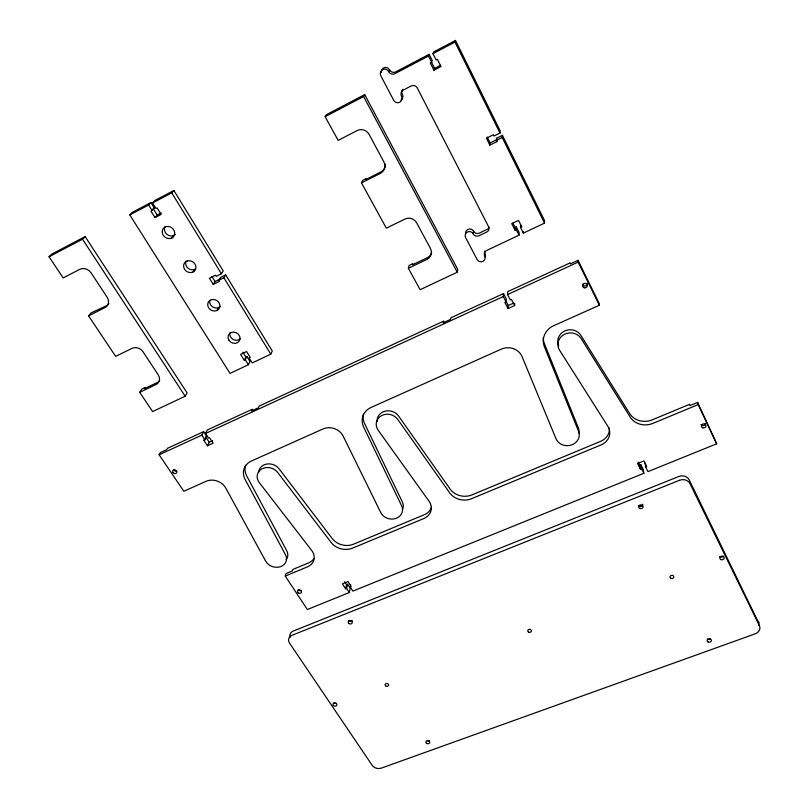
<?xml version="1.0" encoding="UTF-8"?>
<svg xmlns="http://www.w3.org/2000/svg" width="809" height="809" viewBox="0 0 809 809"><rect width="100%" height="100%" fill="white"/><g stroke="black" fill="none" stroke-linecap="round" stroke-linejoin="round"><path stroke-width="1.21" d="M381.342 72.476A4.611 4.429 65.3 0 1 389.665 69.867A4.621 4.439 67.4 0 0 395.722 71.89L429.134 54.314L432.269 60.523L431.601 62.273L430.307 62.95L433.968 70.201L440.986 66.54L437.325 59.269L436.122 59.906L432.967 53.647L433.634 51.948L455.497 40.45L500.215 130.896L499.982 133.04L493.996 136.023L493.359 134.739L486.401 138.218L489.86 145.124L496.807 141.666L496.473 138.299L502.409 135.336L544.518 220.503L544.548 223.112L523.362 233.123L523.423 231.354M523.362 233.123L520.551 227.541L520.662 224.912M429.134 54.314L428.446 56.033L394.832 73.7A4.652 4.47 66.9 0 1 388.735 71.657A4.642 4.45 64.8 0 0 382.647 69.614A4.642 4.45 64.8 0 0 380.857 75.813L393.659 100.245A4.561 4.419 60.4 0 0 399.686 102.247A4.561 4.419 60.4 0 0 401.507 96.18L401.335 95.806A4.571 4.439 62.7 0 1 402.993 90.254L411.215 85.956A4.581 4.45 65.3 0 1 417.282 87.979L488.697 226.894A4.298 4.146 3.9 0 1 486.947 231.94L478.958 235.763A4.288 4.136 6.1 0 1 473.214 233.892A4.278 4.116 8.1 0 0 467.471 232.011A4.278 4.116 8.1 0 0 465.59 237.533L477.28 259.82A4.247 4.055 5 0 0 482.457 261.479L483.115 261.176A4.247 4.055 5 0 0 484.854 256.251L484.54 255.614A4.257 4.065 3.2 0 1 486.28 250.648L519.004 235.176L519.125 232.517L516.324 226.965L515.171 227.521L515.02 230.16L516.182 229.604L516.324 226.965M204.768 438.569L203.868 440.329L207.458 445.789L213.141 443.19L209.551 437.72L208.58 438.175L205.496 433.472L207.276 429.983L252.388 409.212L251.609 410.911L258.364 407.807L259.123 406.108L443.453 321.224L443.18 322.761L450.603 319.343L450.856 317.816L503.501 293.576L506.262 298.855L506.07 301.838L504.856 302.394L508.072 308.563L514.645 305.559L514.736 303.557M508.072 308.563L508.254 305.549L506.121 301.454M514.645 305.559L511.43 299.381L510.297 299.896L507.536 294.577L507.718 291.634L570.224 262.844L570.294 263.906L578.051 260.336L599.125 303.365L599.338 305.256L553.74 325.673A18.213 16.767 -5.2 0 0 544.417 346.798L578.577 431.369A11.983 10.628 -2.5 0 1 571.366 445.021A11.983 10.628 -2.5 0 1 556.046 438.812L522.108 356.698A15.068 13.814 1.7 0 0 501.368 349.114L371.058 407.453A17.363 15.452 14.1 0 0 363.635 427.021L401.638 505.807A11.427 9.839 11.3 0 1 395.722 518.478A11.427 9.839 11.3 0 1 380.776 512.623L343.158 436.102A14.451 12.671 17.2 0 0 323.003 428.962L251.417 461.009A16.959 14.491 20.3 0 0 245.167 479.585L285.456 554.681A11.154 9.263 16.8 0 1 280.339 566.735A11.154 9.263 16.8 0 1 265.645 561.112L225.853 488.161A14.137 11.872 21.9 0 0 206.103 481.294L183.835 491.265L159.13 454.789L160.384 452.565L166.735 449.642L167.473 448.317L203.635 431.662L206.7 436.344L204.92 439.843L203.868 440.329M506.07 301.838L503.299 296.529L503.501 293.576M544.548 223.112L502.187 137.51L502.409 135.336M496.807 141.666L496.473 138.299M489.86 145.124L490.153 142.91L487.21 137.024M473.214 233.892L473.599 231.232A4.257 4.116 6 0 0 479.312 233.103L487.251 229.291A4.267 4.126 3.8 0 0 489.071 227.096M457.267 272.218L457.742 269.387L364.707 94.602L326.452 114.656L325.147 116.688L338.162 140.382L357.214 130.532A8.96 8.575 47.8 0 1 369.147 134.476L383.85 161.82A8.828 8.474 40.6 0 1 380.392 173.369L361.492 182.885L386.338 228.158L405.076 218.996A8.575 8.211 23.3 0 1 416.615 222.758L430.489 248.555A8.484 8.08 17.6 0 1 426.94 259.406L408.363 268.264L420.124 289.693L457.267 272.218L363.625 96.534L364.707 94.602M640.94 464.851L641.497 468.573L640.313 469.048L639.767 465.327L640.94 464.851L643.307 469.544L643.873 473.285L352.876 591.096L350.186 586.889L350.661 584.846M313.761 558.756A13.672 11.437 15.7 0 1 308.644 562.872L292.828 569.455L292.352 570.952L286.073 573.571L285.264 576.089L307.349 609.531L349.286 592.552L350.246 588.456L347.567 584.27L346.545 584.685L345.564 588.77L346.596 588.345L347.567 584.27M408.363 268.264L409.121 265.463L412.802 263.704L412.529 264.755L427.344 257.677A8.454 8.06 17.7 0 0 431.652 252.368M499.982 133.04L454.971 42.088L455.497 40.45M433.968 70.201L434.625 68.401L440.602 65.286M361.492 182.885L362.553 180.498L366.295 178.617L365.911 179.507L380.988 171.912A8.788 8.444 40.9 0 0 385.468 164.015M270.782 354.16L272.279 350.995L225.66 274.918L220.473 277.497L218.642 280.329L219.3 281.39L213.232 284.394L209.42 278.245L215.497 275.212L216.195 276.354L221.413 273.755L223.233 270.954L173.915 190.479L154.822 200.501L152.567 202.958L156.026 208.51L157.077 207.964L161.092 214.415L154.994 217.601L150.97 211.159L154.347 208.075L150.909 202.563L132.17 212.403L129.794 214.921L230.039 373.394L248.403 364.728L250.001 361.522L246.907 356.557L245.896 357.032L244.267 360.227L240.627 354.393L246.573 351.561L250.214 357.416L249.111 357.932L252.226 362.928L270.782 354.16L223.86 277.74L225.66 274.918M207.458 445.789L209.228 442.26L212.615 440.703M244.267 360.227L245.289 359.742L246.907 356.557M159.13 454.789L201.835 435.151L203.635 431.662M388.735 71.657L389.665 69.867M185.17 396.218L187.091 392.891L85.127 236.582L51.827 254.077L49.046 256.777L63.183 277.902L79.788 269.306A8.565 7.311 37.8 0 1 91.114 272.896L107.172 297.297A8.454 7.23 35.9 0 1 105.079 307.541L88.575 315.864L115.677 356.375L132.059 348.345A8.211 7.028 31.6 0 1 143.041 351.784L158.261 374.891A8.12 6.937 29.8 0 1 156.016 384.558L139.735 392.335L152.608 411.579L185.17 396.218L82.518 239.201L85.127 236.582M217.004 310.393L218.814 307.43M213.232 284.394L215.083 281.552L220.109 279.044M139.735 392.335L141.899 389.038L145.124 387.491L144.326 388.724L157.32 382.505A8.09 6.927 29.9 0 0 159.666 380.584M193.048 271.945L195.636 268.861M171.862 237.967L171.902 237.957A6.523 5.774 39.3 0 0 174.077 230.525A6.523 5.774 39.3 0 0 166.492 226.56L165.036 227.076A6.523 5.774 39.3 0 0 162.872 234.509A6.523 5.774 39.3 0 0 170.436 238.473L171.862 237.967L174.016 235.328A6.482 5.744 39.5 0 0 175.24 234.448M88.575 315.864L91.083 312.901L106.596 305.711A8.424 7.21 36 0 0 108.962 303.658M154.994 217.601L157.219 215.073L161.264 212.969M152.567 202.958L171.761 192.886L173.915 190.479M129.794 214.921L148.634 205.021L150.909 202.563M432.967 53.647L454.971 42.088M49.046 256.777L82.518 239.201M325.147 116.688L363.625 96.534M154.347 208.075L153.225 208.661L157.219 215.073M490.153 142.91L497.06 139.482M496.21 140.483L502.187 137.51M218.642 280.329L223.86 277.74M195.009 269.164L194.281 269.518A6.361 5.653 36.1 0 1 187.577 267.739A6.361 5.653 36.1 0 1 186.009 261.226M520.551 227.541L521.805 226.945L518.508 220.402L511.723 223.638L515.02 230.16M205.496 433.472L503.299 296.529M507.536 294.577L578.192 262.096L578.051 260.336M206.7 436.344L205.658 436.82L209.228 442.26M508.254 305.549L513.695 303.062M645.046 463.173L645.622 466.894L647.999 471.617L716.683 443.807L697.611 402.407L690.006 405.572L689.693 404.267L652.347 419.81A17.889 15.867 -9.7 0 1 629.685 413.591L580.852 335.32A12.357 11.356 -6.2 0 0 564.672 331.012A12.357 11.356 -6.2 0 0 558.746 345.716M285.264 576.089L307.46 566.866A13.743 11.468 15.6 0 0 311.748 550.514L259.335 482.69A11.548 9.87 19.7 0 1 261.833 468.876A11.548 9.87 19.7 0 1 277.74 472.517L331.093 542.414A16.544 14.006 13.7 0 0 352.593 548.118L423.845 518.529A14.107 12.175 9.5 0 0 429.124 501.337L378.187 430.236A11.832 10.527 13.3 0 1 381.474 415.695A11.832 10.527 13.3 0 1 397.795 419.466L449.602 492.762A17.009 14.845 6.3 0 0 471.617 498.678L601.026 444.93A14.825 13.126 -4.8 0 0 607.923 426.434L559.545 350.186A12.428 11.407 -6.1 0 1 564.126 334.501A12.428 11.407 -6.1 0 1 581.084 338.486L630.191 417.11A17.99 15.937 -9.6 0 0 652.974 423.36L698.167 404.581L697.611 402.407M645.622 466.894L646.735 466.449L643.954 460.918L637.532 463.537L640.313 469.048M350.186 586.889L351.146 586.495L348.001 581.57L342.409 583.845L345.564 588.77M640.324 506.606L642.659 505.676M173.975 235.338L172.56 235.844A6.482 5.744 39.5 0 1 165.936 233.316A6.482 5.744 39.5 0 1 165.066 226.591M348.962 620.22L349.235 620.614A2.043 1.669 11.9 0 0 352.441 620.786M201.835 435.151L204.92 439.843M344.664 581.742L346.545 584.685M346.596 588.345L349.286 592.552M242.872 352.198L245.896 357.032M148.634 205.021L152.092 210.573M245.289 359.742L248.403 364.728M211.928 276.445L215.083 281.552M171.761 192.886L221.413 273.755M428.446 56.033L431.601 62.273M512.977 223.193L515.171 227.521M431.5 62.232L434.625 68.401M516.182 229.604L519.004 235.176M641.497 468.573L643.873 473.285M638.099 462.03L639.767 465.327M578.192 262.096L599.338 305.256M698.167 404.581L716.683 443.807M443.453 321.224L444.242 323.59M290.037 637.401A7.16 5.784 14.2 0 1 293.262 631.071L678.761 476.501A7.969 6.826 -8.8 0 1 689.157 479.788L758.741 623.021L758.326 621.403A7.594 6.098 -7.7 0 1 758.518 625.327M336.311 703.314A1.962 1.547 11.6 0 1 334.006 702.697M723.337 556.177A2.194 1.82 -8.4 0 1 719.545 556.41M710.565 638.534A2.114 1.699 -5.7 0 1 707.268 639.07M642.74 504.189A2.205 1.891 -5.7 0 1 638.685 505.403M429.306 740.65A1.942 1.517 7.4 0 1 427.385 740.741M484.571 251.114A4.227 4.045 3.1 0 0 484.864 252.853L485.167 253.48A4.217 4.035 4.9 0 1 484.945 256.888M465.59 233.498A4.247 4.096 8.1 0 1 473.599 231.232M402.295 90.062A4.551 4.409 63.4 0 0 402.184 93.874L402.366 94.249A4.541 4.389 61.1 0 1 401.76 99.345M402.488 89.728A4.551 4.409 63.4 0 1 402.7 89.405M401.203 99.871A4.541 4.389 61.1 0 1 400.89 100.083M286.174 559.676A11.093 9.233 16.9 0 0 286.75 550.727L246.715 475.914A16.868 14.441 20.3 0 1 245.623 465.236M402.599 509.266A11.366 9.799 11.3 0 0 402.366 501.995L364.586 423.532A17.272 15.391 14.2 0 1 363.443 414.117M578.9 433.058A11.913 10.588 -2.6 0 0 578.354 427.809L544.386 343.613A18.111 16.696 -5.4 0 1 543.264 337.565M176.584 471.303A2.174 1.82 24.4 0 1 173.915 469.776M587.152 283.332A2.387 2.235 -11.9 0 1 585.2 285.961A2.387 2.235 -11.9 0 1 582.45 284.192M220.291 306.399A6.239 5.542 32.2 0 1 219.138 307.299L217.742 307.855A6.239 5.542 32.2 0 1 209.662 300.756M240.101 338.89A6.138 5.441 28.9 0 1 232.911 339.295A6.138 5.441 28.9 0 1 229.928 332.812M258.647 472.325A11.488 9.839 19.7 0 1 266.788 464.032A11.488 9.839 19.7 0 1 279.125 468.866L332.165 538.491A16.453 13.965 13.7 0 0 353.563 544.174L424.452 514.666A14.026 12.125 9.5 0 0 431.45 507.314M377.136 421.691A11.771 10.487 13.3 0 1 384.953 411.194A11.771 10.487 13.3 0 1 398.574 415.998L450.077 488.99A16.918 14.795 6.3 0 0 471.981 494.886L600.693 441.309A14.744 13.075 -4.9 0 0 609.339 428.012M301.302 590.641A2.063 1.699 14.9 0 1 298.309 589.367M705.397 423.289A2.316 2.012 -12.6 0 1 700.988 424.533M187.192 261.024L185.827 261.691A6.401 5.673 36 0 0 184.533 269.225A6.401 5.673 36 0 0 192.309 272.309L193.664 271.642A6.401 5.673 36 0 0 194.979 264.108A6.401 5.673 36 0 0 187.192 261.024M211.655 299.643L210.249 300.21A6.27 5.562 32 0 0 208.429 307.39A6.27 5.562 32 0 0 215.922 310.828L217.328 310.272A6.27 5.562 32 0 0 219.168 303.082A6.27 5.562 32 0 0 211.655 299.643M679.52 480.283L292.039 635.287A7.2 5.794 14.1 0 0 289.521 643.094L372.221 765.405A6.836 5.269 9.3 0 0 381.433 768.095L755.09 633.872A7.635 6.118 -7.7 0 0 759.449 625.731L689.976 483.58A8.009 6.856 -8.8 0 0 679.52 480.283M348.639 623.243L348.366 622.849A2.043 1.669 11.9 0 1 350.267 620.624A2.043 1.669 11.9 0 1 352.046 623.173A2.043 1.669 11.9 0 1 348.639 623.243M333.389 705.468A1.972 1.547 11.6 0 0 336.726 705.306A1.972 1.547 11.6 0 0 334.602 703.041A1.972 1.547 11.6 0 0 333.389 705.468M720.961 559.585A2.205 1.82 -8.4 0 0 724.217 557.806A2.205 1.82 -8.4 0 0 720.89 556.42A2.205 1.82 -8.4 0 0 720.961 559.585M426.606 743.38A1.952 1.517 7.4 0 0 429.731 742.551A1.952 1.517 7.4 0 0 427.081 740.791A1.952 1.517 7.4 0 0 426.606 743.38M639.858 508.467A2.215 1.891 -5.7 0 0 643.084 506.606A2.215 1.891 -5.7 0 0 639.686 505.19A2.215 1.891 -5.7 0 0 639.858 508.467M708.239 642.043A2.114 1.699 -5.7 0 0 711.374 640.394A2.114 1.699 -5.7 0 0 708.158 639.09A2.114 1.699 -5.7 0 0 708.239 642.043M670.732 578.233A1.921 1.598 -5.5 0 0 673.796 577.08A1.921 1.598 -5.5 0 0 671.146 575.482A1.921 1.598 -5.5 0 0 670.732 578.233M385.6 685.82A1.77 1.416 9.5 0 0 388.573 685.415A1.77 1.416 9.5 0 0 386.469 683.504A1.77 1.416 9.5 0 0 385.6 685.82M528.54 632.082A1.84 1.507 2.6 0 0 531.412 630.99A1.84 1.507 2.6 0 0 528.783 629.473A1.84 1.507 2.6 0 0 528.54 632.082M172.944 472.517A2.184 1.83 24.4 0 0 176.625 472.79A2.184 1.83 24.4 0 0 174.623 469.827A2.184 1.83 24.4 0 0 172.944 472.517M584.128 287.721A2.397 2.245 -11.7 0 0 587.334 285.162A2.397 2.245 -11.7 0 0 583.451 283.898A2.397 2.245 -11.7 0 0 584.128 287.721M228.927 340.184A6.169 5.471 28.7 0 0 239.343 340.913A6.169 5.471 28.7 0 0 233.882 332.115A6.169 5.471 28.7 0 0 228.927 340.184M298.076 592.734A2.073 1.699 14.9 0 0 301.494 592.228A2.073 1.699 14.9 0 0 298.976 589.923A2.073 1.699 14.9 0 0 298.076 592.734M702.788 427.809A2.316 2.022 -12.5 0 0 705.974 425.524A2.316 2.022 -12.5 0 0 702.293 424.341A2.316 2.022 -12.5 0 0 702.788 427.809"/></g></svg>
